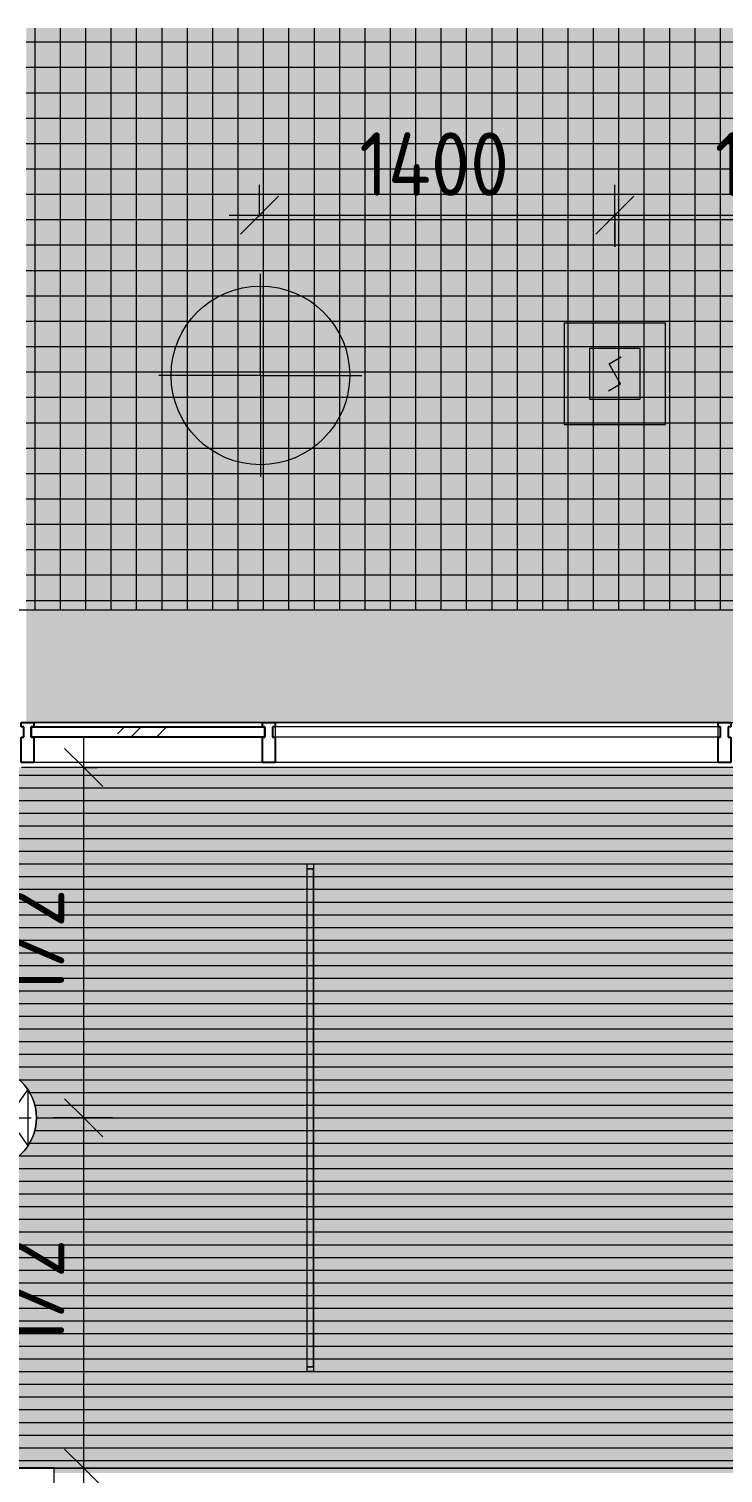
# Model space of a CAD drawing. Header units: millimetres. Extents: x 81610 to 276841, y -8553 to 29000.
# Drawn here: x 111081 to 113815, y 10600 to 16290 of the extents above; entities that cross this region are included whole.
import ezdxf

# ---------------------------------------------------------------- set-up
doc = ezdxf.new("R2010")
doc.units = ezdxf.units.MM
doc.linetypes.add('ADSK_Штрих_ш2 п1', pattern=[300, 200, -100])
for name, color, linetype, lineweight in [('A-ANNO-DIMS', 7, 'Continuous', 9), ('A-ANNO-DIMS-100', 7, 'Continuous', 9), ('A-ANNO-NOTE', 7, 'Continuous', 9), ('A-CLNG-PATT', 7, 'Continuous', 9), ('A-DETL-2', 7, 'ADSK_Штрих_ш2 п1', 9), ('A-GLAZ-CURT', 7, 'Continuous', 9), ('A-GLAZ-CURT-1', 7, 'Continuous', 25), ('A-GLAZ-CWMG', 7, 'Continuous', 9), ('A-GLAZ-CWMG-1', 7, 'Continuous', 25), ('I-WALL', 7, 'Continuous', 9), ('Q-SPCQ', 7, 'Continuous', 9)]:
    doc.layers.add(name, color=color, linetype=linetype, lineweight=lineweight)
doc.layers.add('A-ANNO-NOTE-1', color=7, linetype='Continuous', lineweight=9, transparency=1)
doc.layers.add('A-CLNG-PATT-1', color=7, linetype='Continuous', lineweight=9, transparency=1)
for name, color, linetype, lineweight, true_color in [('A-CLNG-1', 7, 'Continuous', 9, 0xeaeaea), ('A-WALL-1', 7, 'Continuous', 9, 0x3c3c3c), ('A-WALL-FNSH-1', 7, 'Continuous', 9, 0x3c3c3c), ('E-LITE-EQPM-1', 7, 'Continuous', 9, 0xff8080), ('I-WALL-1', 7, 'Continuous', 9, 0x535353), ('Q-SPCQ-3', 7, 'Continuous', 9, 0x008040), ('Q-SPCQ-4', 1, 'Continuous', 9, 0xff0000)]:
    doc.layers.add(name, color=color, linetype=linetype, lineweight=lineweight, true_color=true_color)
doc.styles.add('ISOCPEUR', font='isocpeur.ttf', dxfattribs={"width": 0.9, "height": 250})
doc.dimstyles.new('ISO-2_5_0_9К_БОЛЬШОЙ', dxfattribs={"dimscale": 304.8, "dimtxt": 248.995294, "dimasz": 0.492126, "dimexe": 0.393701, "dimexo": 0.984252, "dimgap": 0, "dimtad": 1, "dimdec": 0, "dimrnd": 10, "dimzin": 0, "dimdsep": 46, "dimtxsty": 'ISOCPEUR', "dimblk1": 'OBLIQUE', "dimblk2": 'OBLIQUE', "dimsah": 1, "dimcen": 0.09, "dimdle": 0.393701, "dimazin": 0, "dimtfac": 1, "dimtdec": 4, "dimtix": 1, "dimtmove": 0, "dimatfit": 3, "dimfxl": 1, "dimtvp": 1, "dimtolj": 1, "dimtzin": 0, "dimarcsym": 2})

# ---------------------------------------------------------------- blocks, each defined once
blk = doc.blocks.new('Прямоугольный импост - Импост структурный с накладкой - 160мм Темный-32354999-Сводный план потолков 1 этажа в осях 23-33')
at = {"layer": 'A-GLAZ-CWMG'}
blk.add_line((112000.4, 13557), (111100, 13557), dxfattribs=at)
blk = doc.blocks.new('Прямоугольный импост - Импост структурный с накладкой - 160мм Темный-30756008-Сводный план потолков 1 этажа в осях 23-33')
at = {"layer": 'A-GLAZ-CWMG-1'}
for p, q in [((0, 17), (-50, 17)), ((-50, 17), (-50, 0)), ((-50, 0), (-40, 0)), ((-40, 0), (-40, -40)), ((-10, 0), (0, 0)), ((-10, -40), (-10, 0)), ((0, 0), (0, 17)), ((-40, -40), (-50, -40)), ((-50, -40), (-50, -140)), ((0, -40), (-10, -40)), ((0, -140), (0, -40)), ((-50, -140), (0, -140))]:
    blk.add_line(p, q, dxfattribs=at)
blk = doc.blocks.new('Прямоугольный импост - Импост структурный с накладкой - 160мм Темный-30755591-Сводный план потолков 1 этажа в осях 23-33')
at = {"layer": 'A-GLAZ-CWMG-1'}
for p, q in [((25, 17), (-25, 17)), ((-25, 17), (-25, 0)), ((-25, 0), (-15, 0)), ((-15, 0), (-15, -40)), ((15, 0), (25, 0)), ((15, -40), (15, 0)), ((25, 0), (25, 17)), ((-15, -40), (-25, -40)), ((-25, -40), (-25, -140)), ((25, -40), (15, -40)), ((25, -140), (25, -40)), ((-25, -140), (25, -140))]:
    blk.add_line(p, q, dxfattribs=at)
blk = doc.blocks.new('Системная панель - Стекло - 40мм-32354452-Сводный план потолков 1 этажа в осях 23-33')
at = {"layer": 'A-GLAZ-CURT'}
h = blk.add_hatch(dxfattribs=at)
h.set_pattern_fill('FP_30', color=256, style=0, pattern_type=2)
h.set_pattern_definition([(225, (111650.22, 13440), (282.8427, -282.8427), [200, -600]), (225, (111850.22, 13540), (282.8427, -282.8427), [600, -200]), (225, (111450.22, 13640), (282.8427, -282.8427), [200, -600])])
h.paths.add_polyline_path([(-460.2, 40), (-460.2, 0), (460.2, 0), (460.2, 40), (91.4, 40)])
at = {"layer": 'A-GLAZ-CURT-1'}
for p, q in [((-460.2, 0), (-460.2, 40)), ((-460.2, 40), (460.2, 40)), ((460.2, 0), (-460.2, 0)), ((460.2, 40), (460.2, 0))]:
    blk.add_line(p, q, dxfattribs=at)
blk = doc.blocks.new('Прямоугольный импост - Импост структурный с накладкой - 160мм Темный-32355002-Сводный план потолков 1 этажа в осях 23-33')
at = {"layer": 'A-GLAZ-CWMG'}
blk.add_line((113795.4, 13557), (112050.4, 13557), dxfattribs=at)
blk = doc.blocks.new('Прямоугольный импост - Импост структурный с накладкой - 160мм Темный-32355005-Сводный план потолков 1 этажа в осях 23-33')
at = {"layer": 'A-GLAZ-CWMG'}
for p, q in [((113795.4, 13557), (112050.4, 13557)), ((112050.4, 13540), (112050.4, 13500)), ((113795.4, 13540), (112050.4, 13540)), ((113795.4, 13500), (112050.4, 13500)), ((113795.4, 13500), (113795.4, 13540)), ((113795.4, 13400), (112050.4, 13400))]:
    blk.add_line(p, q, dxfattribs=at)
blk = doc.blocks.new('Прямоугольный импост - Импост структурный с накладкой - 160мм Темный-32355006-Сводный план потолков 1 этажа в осях 23-33')
at = {"layer": 'A-GLAZ-CWMG'}
for p, q in [((112000.4, 13557), (111100, 13557)), ((112000.4, 13400), (111100, 13400))]:
    blk.add_line(p, q, dxfattribs=at)
blk = doc.blocks.new('Видеокамера - Желтый-29699950-Сводный план потолков 1 этажа в осях 23-33')
at = {"layer": 'Q-SPCQ-3'}
for p, q in [((89, 100), (-151, 100)), ((-151, 100), (-151, -100)), ((89, 0), (166.6, 110.7)), ((89, -100), (89, 100)), ((166.6, 110.7), (166.6, -110.7)), ((89, 0), (166.6, -110.7)), ((-151, -100), (89, -100))]:
    blk.add_line(p, q, dxfattribs=at)
for radius in [200, 70]:
    blk.add_circle((0, 0), radius, dxfattribs=at)
for start, end in [(0, 180), (180, 360)]:
    blk.add_arc((0, 0), 200, start, end, dxfattribs=at)
blk = doc.blocks.new('Извещатель потолочный - Монтируемые на перекрытии-30355244-Сводный план потолков 1 этажа в осях 23-33')
at = {"layer": 'Q-SPCQ'}
for p, q in [((-300, 300), (-300, -100)), ((100, 300), (-300, 300)), ((100, -100), (100, 300)), ((0, 200), (-200, 200)), ((-200, 200), (-200, 0)), ((0, 0), (0, 200)), ((-122.5, 139), (-74.9, 166.5)), ((-100, 100), (-122.5, 139)), ((-125.1, 33.5), (-77.5, 61)), ((-77.5, 61), (-100, 100)), ((-200, 0), (0, 0)), ((-300, -100), (100, -100))]:
    blk.add_line(p, q, dxfattribs=at)
blk = doc.blocks.new('Downlight - Strip - 2000 мм-27655400-Сводный план потолков 1 этажа в осях 23-33')
at = {"layer": 'E-LITE-EQPM-1'}
for p, q in [((-1000, -231.3), (-1000, -205.9)), ((-1000, -205.9), (-980.9, -205.9)), ((-980.9, -231.3), (-980.9, -205.9)), ((-980.9, -205.9), (981, -205.9)), ((-980.9, -205.9), (-980.9, -231.3)), ((-980.9, -231.3), (-980.9, -205.9)), ((-980.9, -205.9), (-980.9, -231.3)), ((-980.9, -205.9), (981, -205.9)), ((-980.9, -205.9), (981, -205.9)), ((981, -205.9), (981, -231.3)), ((981, -231.3), (981, -205.9)), ((981, -205.9), (1000, -205.9)), ((981, -231.3), (981, -205.9)), ((981, -205.9), (981, -231.3)), ((1000, -205.9), (1000, -231.3)), ((-980.9, -231.3), (-1000, -231.3)), ((981, -231.3), (-980.9, -231.3)), ((981, -231.3), (-980.9, -231.3)), ((-980.9, -231.3), (981, -231.3)), ((1000, -231.3), (981, -231.3))]:
    blk.add_line(p, q, dxfattribs=at)
blk = doc.blocks.new('DIMBLOCK29-Сводный план потолков 1 этажа в осях 23-33')
at = {"layer": 'A-ANNO-DIMS-100', "lineweight": 20}
for p, q in [((111296.4, 12000), (111221.4, 12075)), ((111296.4, 12000), (111371.4, 11925)), ((111296.4, 10620), (111221.4, 10695)), ((111296.4, 10620), (111371.4, 10545))]:
    blk.add_line(p, q, dxfattribs=at)
at = {"layer": 'A-ANNO-DIMS-100'}
for p, q in [((111410, 12000), (111176.4, 12000)), ((111296.4, 10500), (111296.4, 12000)), ((111296.4, 12000), (111410, 12000)), ((111490.3, 10620), (111176.4, 10620)), ((111296.4, 10620), (111490.3, 10620))]:
    blk.add_line(p, q, dxfattribs=at)
at = {"layer": 'A-ANNO-DIMS-100', "color": 0, "insert": (110969.8, 11094.5), "char_height": 250, "width": 517.144, "attachment_point": 1, "rotation": 90, "line_spacing_factor": 1.149209, "style": 'ISOCPEUR'}
blk.add_mtext('1/2', dxfattribs=at)
blk = doc.blocks.new('_Oblique')
at = {"color": 0, "linetype": 'ByBlock', "lineweight": -2}
blk.add_line((-0.5, -0.5), (0.5, 0.5), dxfattribs=at)
blk = doc.blocks.new('DIMBLOCK30-Сводный план потолков 1 этажа в осях 23-33')
at = {"layer": 'A-ANNO-DIMS-100'}
for p, q in [((111296.4, 12000), (111296.4, 13500)), ((111350, 13380), (111176.4, 13380)), ((111296.4, 13380), (111350, 13380)), ((111410, 12000), (111176.4, 12000)), ((111296.4, 12000), (111410, 12000))]:
    blk.add_line(p, q, dxfattribs=at)
at = {"layer": 'A-ANNO-DIMS-100', "lineweight": 20}
for p, q in [((111296.4, 13380), (111221.4, 13455)), ((111296.4, 13380), (111371.4, 13305)), ((111296.4, 12000), (111221.4, 12075)), ((111296.4, 12000), (111371.4, 11925))]:
    blk.add_line(p, q, dxfattribs=at)
at = {"layer": 'A-ANNO-DIMS-100', "color": 0, "insert": (110969.8, 12474.5), "char_height": 250, "width": 517.144, "attachment_point": 1, "rotation": 90, "line_spacing_factor": 1.149209, "style": 'ISOCPEUR'}
blk.add_mtext('1/2', dxfattribs=at)
blk = doc.blocks.new('DIMBLOCK143-Сводный план потолков 1 этажа в осях 23-33')
at = {"layer": 'A-ANNO-DIMS-100'}
for p, q in [((111989, 15550.2), (111989, 15675.6)), ((113389, 15431), (113389, 15675.6)), ((111869, 15555.6), (113389, 15555.6)), ((111989, 15555.6), (111989, 15550.2)), ((113389, 15555.6), (113389, 15431))]:
    blk.add_line(p, q, dxfattribs=at)
at = {"layer": 'A-ANNO-DIMS-100', "lineweight": 20}
for p, q in [((111989, 15555.6), (112064, 15630.6)), ((113389, 15555.6), (113464, 15630.6)), ((111989, 15555.6), (111914, 15480.6)), ((113389, 15555.6), (113314, 15480.6))]:
    blk.add_line(p, q, dxfattribs=at)
at = {"layer": 'A-ANNO-DIMS-100', "color": 0, "insert": (112382.5, 15882.2), "char_height": 250, "width": 735.494, "attachment_point": 1, "line_spacing_factor": 1.149209, "style": 'ISOCPEUR'}
blk.add_mtext('1400', dxfattribs=at)
blk = doc.blocks.new('DIMBLOCK144-Сводный план потолков 1 этажа в осях 23-33')
at = {"layer": 'A-ANNO-DIMS-100'}
for p, q in [((113389, 15431), (113389, 15675.6)), ((114789, 15224.8), (114789, 15675.6)), ((113389, 15555.6), (114909, 15555.6)), ((113389, 15555.6), (113389, 15431)), ((114789, 15555.6), (114789, 15224.8))]:
    blk.add_line(p, q, dxfattribs=at)
at = {"layer": 'A-ANNO-DIMS-100', "lineweight": 20}
for p, q in [((113389, 15555.6), (113464, 15630.6)), ((114789, 15555.6), (114864, 15630.6)), ((113389, 15555.6), (113314, 15480.6)), ((114789, 15555.6), (114714, 15480.6))]:
    blk.add_line(p, q, dxfattribs=at)
at = {"layer": 'A-ANNO-DIMS-100', "color": 0, "insert": (113782.5, 15882.2), "char_height": 250, "width": 735.494, "attachment_point": 1, "line_spacing_factor": 1.149209, "style": 'ISOCPEUR'}
blk.add_mtext('1400', dxfattribs=at)

msp = doc.modelspace()

# ---------------------------------------------------------------- hatches: boundary and pattern name
at = {"layer": 'A-ANNO-NOTE-1'}
h = msp.add_hatch(color=256, dxfattribs=at)
h.paths.add_polyline_path([(111992.5, 14572.8), (112020.1, 14573.9), (112047.6, 14577.1), (112074.7, 14582.5), (112101.3, 14590), (112132.2, 14601.7), (112152.3, 14611.2), (112176.5, 14624.7), (112202.5, 14642.3), (112221.1, 14657.1), (112241.4, 14675.9), (112260.2, 14696.2), (112277.3, 14717.9), (112292.7, 14740.9), (112306.2, 14765), (112317.8, 14790.1), (112327.3, 14816), (112334.8, 14842.6), (112340.9, 14874.4), (112343.5, 14897.2), (112344.6, 14924.8), (112343.5, 14952.4), (112340.2, 14979.9), (112334.8, 15007), (112327.3, 15033.6), (112317.8, 15059.5), (112306.2, 15084.6), (112292.7, 15108.8), (112277.3, 15131.7), (112260.2, 15153.5), (112241.4, 15173.8), (112221.1, 15192.5), (112199.4, 15209.6), (112176.5, 15225), (112152.3, 15238.5), (112127.2, 15250.1), (112101.3, 15259.6), (112074.7, 15267.1), (112047.6, 15272.5), (112020.1, 15275.8), (111992.5, 15276.9), (111963.9, 15275.7), (111937.4, 15272.5), (111910.3, 15267.1), (111883.7, 15259.6), (111857.8, 15250.1), (111832.7, 15238.5), (111804.9, 15222.6), (111785.6, 15209.6), (111763.9, 15192.5), (111743.6, 15173.8), (111724.8, 15153.5), (111707.7, 15131.7), (111691.1, 15106.6), (111678.9, 15084.6), (111667.3, 15059.5), (111657.7, 15033.6), (111650.2, 15007), (111644.8, 14979.9), (111641.6, 14952.4), (111640.5, 14924.8), (111641.6, 14897.2), (111644.8, 14869.8), (111650.2, 14842.6), (111657.7, 14816), (111667.3, 14790.1), (111678.9, 14765), (111692.4, 14740.9), (111707.7, 14717.9), (111724.8, 14696.2), (111743.6, 14675.9), (111763.9, 14657.1), (111785.6, 14640), (111808.6, 14624.7), (111832.7, 14611.2), (111857.8, 14599.6), (111883.7, 14590), (111910.3, 14582.5), (111937.4, 14577.1), (111964.9, 14573.9), (111983.3, 14572.9)])
h.paths.add_polyline_path([(111992.5, 14624.8), (111963.9, 14626.2), (111945.6, 14628.5), (111922.5, 14633.1), (111899.8, 14639.5), (111877.7, 14647.7), (111856.3, 14657.5), (111835.8, 14669), (111816.2, 14682.1), (111795.5, 14698.6), (111780.4, 14712.7), (111764.4, 14730), (111749.8, 14748.5), (111736.7, 14768.1), (111725.2, 14788.6), (111715.4, 14810), (111707.2, 14832.1), (111700.8, 14854.8), (111696.2, 14877.9), (111693.4, 14901.3), (111692.5, 14924.8), (111693.4, 14948.4), (111696.2, 14971.8), (111700.8, 14994.9), (111707.2, 15017.5), (111715.4, 15039.6), (111725.2, 15061), (111736.7, 15081.6), (111753.9, 15106.6), (111764.4, 15119.7), (111780.4, 15137), (111797.7, 15152.9), (111816.2, 15167.5), (111835.8, 15180.6), (111856.3, 15192.1), (111877.7, 15202), (111899.8, 15210.1), (111922.5, 15216.5), (111945.6, 15221.1), (111969, 15223.9), (111992.5, 15224.8), (112016.1, 15223.9), (112039.5, 15221.1), (112062.6, 15216.5), (112085.2, 15210.1), (112107.3, 15202), (112132.2, 15190.3), (112149.3, 15180.6), (112168.9, 15167.5), (112187.4, 15152.9), (112204.7, 15137), (112220.6, 15119.7), (112235.2, 15101.2), (112248.3, 15081.6), (112259.8, 15061), (112269.7, 15039.6), (112277.8, 15017.5), (112285.2, 14990.5), (112288.8, 14971.8), (112291.6, 14948.4), (112292.5, 14924.8), (112291.6, 14901.3), (112288.2, 14874.4), (112284.2, 14854.8), (112277.8, 14832.1), (112269.7, 14810), (112259.8, 14788.6), (112248.3, 14768.1), (112235.2, 14748.5), (112220.6, 14730), (112204.7, 14712.7), (112187.4, 14696.7), (112168.9, 14682.1), (112149.3, 14669), (112128.7, 14657.5), (112107.3, 14647.7), (112085.2, 14639.5), (112062.6, 14633.1), (112039.5, 14628.5), (112016.1, 14625.8), (112000.4, 14624.9)])
at = {"layer": 'A-CLNG-PATT'}
h = msp.add_hatch(dxfattribs=at)
h.set_pattern_fill('FP_35', color=256, style=0, pattern_type=2)
h.set_pattern_definition([(0, (109305, 16338.5), (0, -100), []), (270, (109305, 16338.5), (-100, -6e-15), [])])
h.paths.add_polyline_path([(117790, 13620), (117790, 16229), (116120.4, 16229), (116121, 13620), (117773, 13620)])
h.paths.add_polyline_path([(115580, 14000), (115580, 16293), (111070, 16293), (111070, 14000), (115499, 14000)])
h.paths.add_polyline_path([(106071.9, 14000), (110529, 14000), (110529, 19120), (106070, 19120), (106070, 14000)])
h.paths.add_polyline_path([(105530, 14000), (105530, 19120), (100820, 19120), (100821, 17750), (101418, 17750), (101418, 14000), (104725.2, 14000)])
h.paths.add_polyline_path([(117774, 15525), (117774, 15575), (117789, 15575), (117789, 15525)])
h.paths.add_polyline_path([(101419, 15575), (101419, 15675), (101439, 15675), (101439, 15575)])
h.paths.add_polyline_path([(101439, 16325), (101419, 16325), (101419, 16425), (101439, 16425)])
h = msp.add_hatch(dxfattribs=at)
h.set_pattern_fill('FP_44', color=256, style=0, pattern_type=2)
h.set_pattern_definition([(0, (109955, 12000), (0, -50), [])])
h.paths.add_polyline_path([(121190, 10620), (121189, 12430), (120360, 12430), (120359, 13380), (98720, 13380), (98720, 11340), (100829, 11340), (100830, 10620), (121177, 10620)])
h.paths.add_polyline_path([(110485.9, 11801.5), (110439.1, 11813), (110396.4, 11835.4), (110360.3, 11867.4), (110332.9, 11907.1), (110315.8, 11952.1), (110310, 12000), (110315.8, 12047.9), (110332.9, 12092.9), (110360.3, 12132.6), (110396.4, 12164.6), (110439.1, 12187), (110485.9, 12198.5), (110534.1, 12198.5), (110580.9, 12187), (110623.6, 12164.6), (110659.7, 12132.6), (110687.1, 12092.9), (110704.2, 12047.9), (110710, 12000), (110704.2, 11952.1), (110687.1, 11907.1), (110659.7, 11867.4), (110623.6, 11835.4), (110580.9, 11813), (110534.1, 11801.5)])
h.paths.add_polyline_path([(110934.1, 11801.5), (110885.9, 11801.5), (110839.1, 11813), (110796.4, 11835.4), (110760.3, 11867.4), (110732.9, 11907.1), (110715.8, 11952.1), (110710, 12000), (110715.8, 12047.9), (110732.9, 12092.9), (110760.3, 12132.6), (110796.4, 12164.6), (110839.1, 12187), (110885.9, 12198.5), (110934.1, 12198.5), (110980.9, 12187), (111023.6, 12164.6), (111059.7, 12132.6), (111087.1, 12092.9), (111104.2, 12047.9), (111110, 12000), (111104.2, 11952.1), (111087.1, 11907.1), (111059.7, 11867.4), (111023.6, 11835.4), (110980.9, 11813)])
at = {"layer": 'A-CLNG-PATT-1'}
h = msp.add_hatch(color=256, dxfattribs=at)
h.paths.add_polyline_path([(117790, 13620), (117790, 16229), (116120.4, 16229), (116121, 13620), (117773, 13620)])
h.paths.add_polyline_path([(115580, 14000), (115580, 16293), (111070, 16293), (111070, 14000), (115499, 14000)])
h.paths.add_polyline_path([(106071.9, 14000), (110529, 14000), (110529, 19120), (106070, 19120), (106070, 14000)])
h.paths.add_polyline_path([(105530, 14000), (105530, 19120), (100820, 19120), (100821, 17750), (101418, 17750), (101418, 14000), (104725.2, 14000)])
h.paths.add_polyline_path([(117774, 15525), (117774, 15575), (117789, 15575), (117789, 15525)])
h.paths.add_polyline_path([(101419, 15575), (101419, 15675), (101439, 15675), (101439, 15575)])
h.paths.add_polyline_path([(101439, 16325), (101419, 16325), (101419, 16425), (101439, 16425)])
msp.add_hatch(color=256, dxfattribs=at).paths.add_polyline_path([(115499, 13557), (115580, 13557), (115580, 14000), (111070, 14000), (111070, 13557), (114152.3, 13557)])
h = msp.add_hatch(color=256, dxfattribs=at)
h.paths.add_polyline_path([(121190, 10620), (121189, 12430), (120360, 12430), (120359, 13380), (98720, 13380), (98720, 11340), (100829, 11340), (100830, 10620), (121177, 10620)])
h.paths.add_polyline_path([(110485.9, 11801.5), (110439.1, 11813), (110396.4, 11835.4), (110360.3, 11867.4), (110332.9, 11907.1), (110315.8, 11952.1), (110310, 12000), (110315.8, 12047.9), (110332.9, 12092.9), (110360.3, 12132.6), (110396.4, 12164.6), (110439.1, 12187), (110485.9, 12198.5), (110534.1, 12198.5), (110580.9, 12187), (110623.6, 12164.6), (110659.7, 12132.6), (110687.1, 12092.9), (110704.2, 12047.9), (110710, 12000), (110704.2, 11952.1), (110687.1, 11907.1), (110659.7, 11867.4), (110623.6, 11835.4), (110580.9, 11813), (110534.1, 11801.5)])
h.paths.add_polyline_path([(110934.1, 11801.5), (110885.9, 11801.5), (110839.1, 11813), (110796.4, 11835.4), (110760.3, 11867.4), (110732.9, 11907.1), (110715.8, 11952.1), (110710, 12000), (110715.8, 12047.9), (110732.9, 12092.9), (110760.3, 12132.6), (110796.4, 12164.6), (110839.1, 12187), (110885.9, 12198.5), (110934.1, 12198.5), (110980.9, 12187), (111023.6, 12164.6), (111059.7, 12132.6), (111087.1, 12092.9), (111104.2, 12047.9), (111110, 12000), (111104.2, 11952.1), (111087.1, 11907.1), (111059.7, 11867.4), (111023.6, 11835.4), (110980.9, 11813)])
at = {"layer": 'I-WALL'}
h = msp.add_hatch(dxfattribs=at)
h.set_pattern_fill('FP_31', color=256, style=0, pattern_type=2)
h.set_pattern_definition([(0, (0, 0), (121.92, 30.48), [10.058, -81.382, 10.058, -81.382, -487.68]), (0, (0, 0), (121.92, 30.48), [-182.88, 10.058, -172.822, 10.058, -81.382, -213.36]), (0, (0, 0), (121.92, 30.48), [-457.2, 10.058, -50.902, 10.058, -142.342]), (120, (45.72, 15.24), (-87.356454, 90.345817), [10.058, -81.382, 10.058, -81.382, -487.68]), (120, (45.72, 15.24), (-87.356454, 90.345817), [-182.88, 10.058, -172.822, 10.058, -81.382, -213.36]), (120, (45.72, 15.24), (-87.356454, 90.345817), [-457.2, 10.058, -50.902, 10.058, -142.342]), (240, (60.96, 76.2), (-34.563546, -120.825817), [10.058, -81.382, 10.058, -81.382, -487.68]), (240, (60.96, 76.2), (-34.563546, -120.825817), [-182.88, 10.058, -172.822, 10.058, -81.382, -213.36]), (240, (60.96, 76.2), (-34.563546, -120.825817), [-457.2, 10.058, -50.902, 10.058, -142.342])])
h.paths.add_polyline_path([(121190, 10600), (121190, 10620), (111180, 10620), (111180, 10600), (120886, 10600)])
h.paths.add_polyline_path([(110112.1, 10600), (110230, 10600), (110230, 10620), (109130, 10620), (109130, 10600)])
h.paths.add_polyline_path([(107680, 10600), (107680, 10620), (105095, 10620), (105095, 10600), (106071.9, 10600)])
h.paths.add_polyline_path([(103378.4, 10600), (103645, 10600), (103645, 10620), (100809, 10620), (100809, 10600), (102031.7, 10600)])

# ---------------------------------------------------------------- linework, layer by layer
at = {"layer": 'A-ANNO-NOTE'}
for q in [(111992.5, 15324.8), (111592.5, 14924.8), (111992.5, 14524.8), (112392.5, 14924.8)]:
    msp.add_line((111992.5, 14924.8), q, dxfattribs=at)
msp.add_circle((111992.5, 14924.8), 352, dxfattribs=at)
at = {"layer": 'A-CLNG-1'}
for p, q in [((115580, 14000), (110530, 14000)), ((115580, 14000), (111070, 14000)), ((111100, 13557), (115560.4, 13557)), ((115599, 13380), (111051, 13380)), ((103645, 10620), (121190, 10620))]:
    msp.add_line(p, q, dxfattribs=at)
at = {"layer": 'A-DETL-2'}
msp.add_line((100690, 12000), (119890, 12000), dxfattribs=at)
at = {"layer": 'A-WALL-1'}
msp.add_line((111180, 10380), (111180, 10620), dxfattribs=at)
at = {"layer": 'A-WALL-FNSH-1'}
for p, q in [((111180, 10620), (111180, 10621)), ((111180, 10621), (121189, 10621))]:
    msp.add_line(p, q, dxfattribs=at)
at = {"layer": 'I-WALL-1'}
msp.add_line((111180, 10621), (110230, 10621), dxfattribs=at)

# ---------------------------------------------------------------- block references
at = {"layer": 'A-GLAZ-CURT', "rotation": 180}
msp.add_blockref('Системная панель - Стекло - 40мм-32354452-Сводный план потолков 1 этажа в осях 23-33', (111550.2, 13540), dxfattribs=at)
at = {"layer": 'A-GLAZ-CWMG', "extrusion": (0, 0, -1)}
for name, p in [('Прямоугольный импост - Импост структурный с накладкой - 160мм Темный-30756008-Сводный план потолков 1 этажа в осях 23-33', (-111050, 13540)), ('Прямоугольный импост - Импост структурный с накладкой - 160мм Темный-30755591-Сводный план потолков 1 этажа в осях 23-33', (-112025.4, 13540)), ('Прямоугольный импост - Импост структурный с накладкой - 160мм Темный-30755591-Сводный план потолков 1 этажа в осях 23-33', (-113820.4, 13540))]:
    msp.add_blockref(name, p, dxfattribs=at)
at = {"layer": 'A-GLAZ-CWMG'}
for name in ['Прямоугольный импост - Импост структурный с накладкой - 160мм Темный-32354999-Сводный план потолков 1 этажа в осях 23-33', 'Прямоугольный импост - Импост структурный с накладкой - 160мм Темный-32355006-Сводный план потолков 1 этажа в осях 23-33', 'Прямоугольный импост - Импост структурный с накладкой - 160мм Темный-32355002-Сводный план потолков 1 этажа в осях 23-33', 'Прямоугольный импост - Импост структурный с накладкой - 160мм Темный-32355005-Сводный план потолков 1 этажа в осях 23-33']:
    msp.add_blockref(name, (0, 0), dxfattribs=at)
at = {"layer": 'E-LITE-EQPM-1', "rotation": 89.9999999999999}
msp.add_blockref('Downlight - Strip - 2000 мм-27655400-Сводный план потолков 1 этажа в осях 23-33', (111970.4, 12000), dxfattribs=at)
at = {"layer": 'Q-SPCQ-3'}
msp.add_blockref('Видеокамера - Желтый-29699950-Сводный план потолков 1 этажа в осях 23-33', (110910, 12000), dxfattribs=at)
at = {"layer": 'Q-SPCQ-4'}
msp.add_blockref('Извещатель потолочный - Монтируемые на перекрытии-30355244-Сводный план потолков 1 этажа в осях 23-33', (113489, 14831), dxfattribs=at)

# ---------------------------------------------------------------- dimensions: what is measured, and where the dimension line sits
at = {"layer": 'A-ANNO-DIMS'}
for base, p1, p2, override, picture, middle in [((113389, 15555.6), (111989, 15250.2), (113389, 15131), {"dimpost": '<>', "dimfxl": 1405.066063}, 'DIMBLOCK143-Сводный план потолков 1 этажа в осях 23-33', (112689, 15680.6)), ((114789, 15555.6), (113389, 15131), (114789, 14924.8), {"dimpost": '<>', "dimfxl": 1415.099843}, 'DIMBLOCK144-Сводный план потолков 1 этажа в осях 23-33', (114089, 15680.6))]:
    dim = msp.add_linear_dim(base=base, p1=p1, p2=p2, dimstyle='ISO-2_5_0_9К_БОЛЬШОЙ', override=override, dxfattribs=at)
    dim.commit()
    dim.dimension.update_dxf_attribs({"geometry": picture, "text_midpoint": middle})
for base, p1, p2, override, picture, middle in [((111296.4, 13380), (111110, 12000), (111050, 13380), {"dimpost": '<>', "dimfxl": 1381.303725}, 'DIMBLOCK30-Сводный план потолков 1 этажа в осях 23-33', (111171.4, 12690)), ((111296.4, 12000), (111190.3, 10620), (111110, 12000), {"dimpost": '<>', "dimfxl": 1382.336325}, 'DIMBLOCK29-Сводный план потолков 1 этажа в осях 23-33', (111171.4, 11310))]:
    dim = msp.add_linear_dim(base=base, p1=p1, p2=p2, angle=90, text='1/2', dimstyle='ISO-2_5_0_9К_БОЛЬШОЙ', override=override, dxfattribs=at)
    dim.commit()
    dim.dimension.update_dxf_attribs({"geometry": picture, "text_midpoint": middle})

doc.saveas('drawing.dxf')
